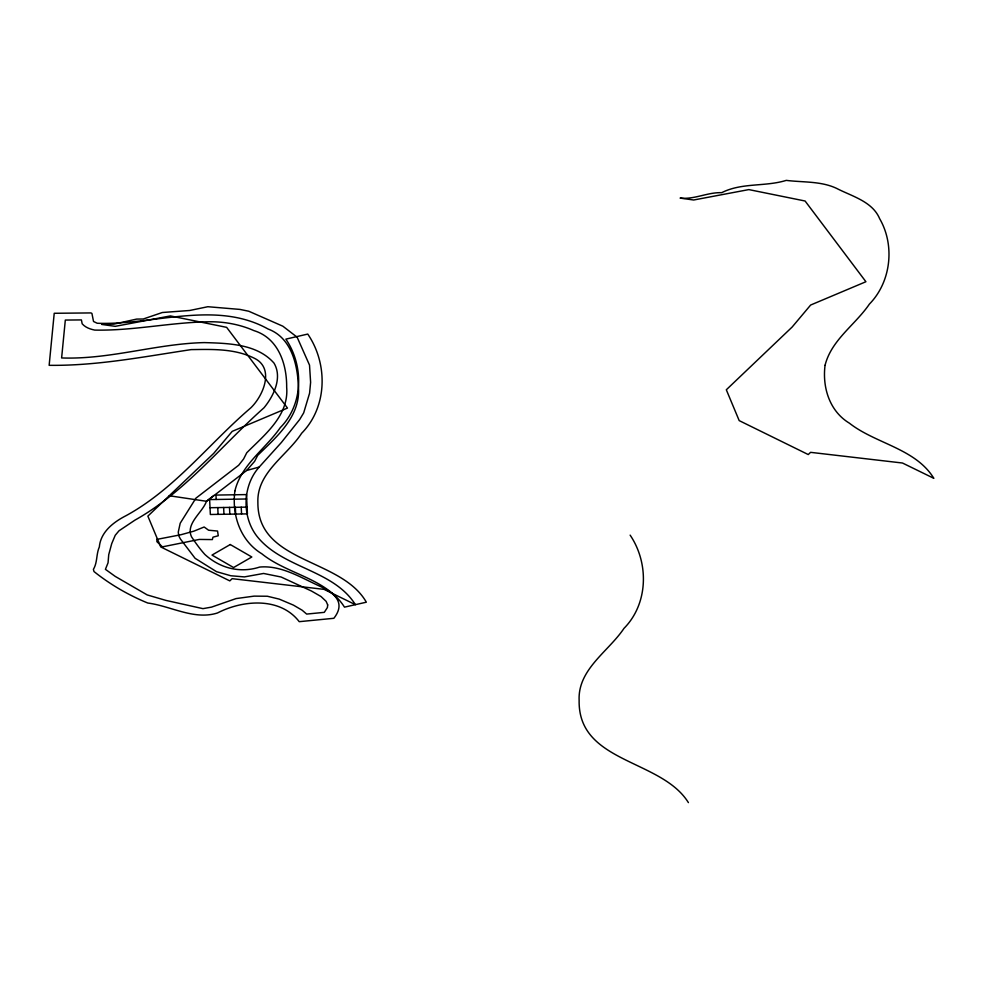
<?xml version="1.0" encoding="UTF-8"?>
<svg xmlns="http://www.w3.org/2000/svg" width="983" height="983" viewBox="0 0 983 983"><rect width="100%" height="100%" fill="white"/><g stroke="black" fill="none" stroke-linecap="round" stroke-linejoin="round"><path stroke-width="1.47" d="M259.205 467.06C242.064 486.143 241.671 518.213 258.111 537.689C284.099 568.579 333.421 569.845 355.416 604.668L324.046 589.358L232.135 578.668L229.813 580.892L160.745 546.941L147.868 516.124L213.704 453.384L232.209 431.365L287.478 408.068L226.643 327.351L170.378 315.924L115.22 326.344L101.654 324.427L113.782 324.132L136.698 319.082L143.26 319.008L162.33 312.508L189.744 310.481L207.843 306.721L240.012 309.424L248.773 311.242L282.846 326.196L297.124 337.181L309.522 365.135L310.616 382.301L309.584 393.188L303.673 412.897L299.68 419.52L281.371 442.485L259.205 467.06L246.635 470.488L206.541 501.293L169.248 495.751M246.635 470.488L254.585 461.383L257.693 455.362C276.579 436.87 300.786 416.46 298.427 387.142C297.665 364.804 291.521 337.71 268.089 329.022C215.437 299.692 153.25 325.484 97.194 323.247L93.532 321.49L91.923 313.417L90.927 312.926L54.225 313.282L49.15 365.32C97.096 365.934 144.046 356.657 191.169 349.616C212.267 349.309 234.409 348.498 253.872 358.021C275.068 367.851 263.53 395.498 250.849 407.81C209.072 443.517 175.207 488.711 126.291 515.547C113.659 521.985 100.696 531.803 99.332 546.966C96.125 554.191 97.563 562.423 93.397 569.366L93.987 571.541C110.17 584.492 128.65 595.219 147.794 603.034C170.686 605.946 194.278 620.482 217.538 612.95C242.887 599.863 280.143 596.828 299.225 621.674L333.864 618.295C345.93 602.935 335.006 593.056 319.377 586.003C300.7 577.537 281.113 565.065 259.659 567.068C240.159 573.408 220.008 568.321 204.845 554.437C199.93 548.993 195.642 542.972 191.562 536.878C185.259 523.644 202.609 512.536 206.455 501.281L213.95 495.432M246.696 498.983L209.625 499.585L210.35 514.49L247.421 513.888L246.487 494.584L215.977 495.076L216.199 499.487M210.018 507.719L247.089 507.117M688.407 802.62C661.387 758.987 578.004 763.275 579.134 700.474C577.672 669.288 608.489 651.545 623.984 628.37C648.325 603.808 649.099 563.087 630.128 535.133M241.228 507.216L241.56 513.986M235.355 507.302L235.687 514.084M229.494 507.4L229.825 514.17M223.632 507.498L223.964 514.269M217.759 507.597L218.091 514.367M327.683 604.914L327.413 607.531L324.292 612.348L306.659 614.08L302.125 610.197L293.45 605.135L279.221 599.114L267.351 596.239L254.106 596.128L236.067 598.586L211.542 607.113L202.965 608.649L165.894 600.392L147.217 594.936L115.208 576.394L105.414 569.329L108.056 562.792L108.732 554.67L111.706 543.673L115.232 535.293L118.992 530.808L134.929 520.142C185.394 491.893 221.347 445.631 263.997 407.785C273.655 396.038 282.637 377.669 274.024 363.12C257.042 343.78 228.056 343.3 204.267 342.6C156.371 343.694 109.899 359.704 61.622 357.947L65.32 320.065L81.405 319.917L82.179 323.812C85.41 327.499 90.055 329.121 94.724 330.091C133.614 330.902 171.89 322.068 210.718 321.76C225.402 321.785 240.417 324.623 253.835 330.583C278.214 338.005 286.876 363.821 286.667 387.191C289.088 415.612 264.648 434.719 246.77 452.745L243.612 458.963L238.685 465.229L195.912 498.184L180.196 523.251L178.267 532.11L178.795 535.882L180.417 539.003L195.126 558.332L216.518 571.676L230.808 575.755L244.411 576.91L263.579 573.458L281.101 577.009L311.5 591.041L320.999 596.521L326.135 601.35L327.683 604.914M234.9 490.922C231.693 515.018 240.282 540.711 261.81 553.773C287.196 574.281 326.282 578.213 344.48 607.138L366.34 602.198C340.978 557.73 257.497 563.443 257.878 502.362C256.76 472.418 287.036 455.805 301.646 433.257C327.523 407.023 328.076 363.747 307.753 334.073L285.881 339.135C303.907 365.602 303.55 404.308 280.315 427.593C265.521 448.936 241.228 464.566 234.9 490.922M825.056 365.32C822.243 387.363 829.492 411.164 849.349 423.145C875.644 443.775 915.406 448.371 933.85 478.328L902.48 463.018L810.582 452.34L808.247 454.551L739.191 420.613L726.314 389.784L792.138 327.044L810.643 305.037L865.912 281.728L805.089 201.011L748.825 189.596L693.666 200.004L680.089 198.087C694.367 199.709 707.563 192.14 721.694 192.68C741.956 182.433 765.044 186.93 786.277 180.381C803.062 182.482 820.805 180.983 836.508 188.331C851.745 196.256 872.388 201.355 879.638 218.668C895.132 245.295 891.102 281.949 869.414 304.079C855.222 324.906 831.397 339.872 825.056 365.32M156.948 539.372L156.875 541.658L162.441 546.855L199.279 539.434L212.353 539.581L212.967 537.173L218.263 535.76L217.55 531.053L208.593 530.218L204.157 526.999L193.86 531.164L180.921 534.74L156.948 539.372M230.255 544.533L211.996 555.076L233.573 567.535L251.832 556.992L230.255 544.533"/></g></svg>
